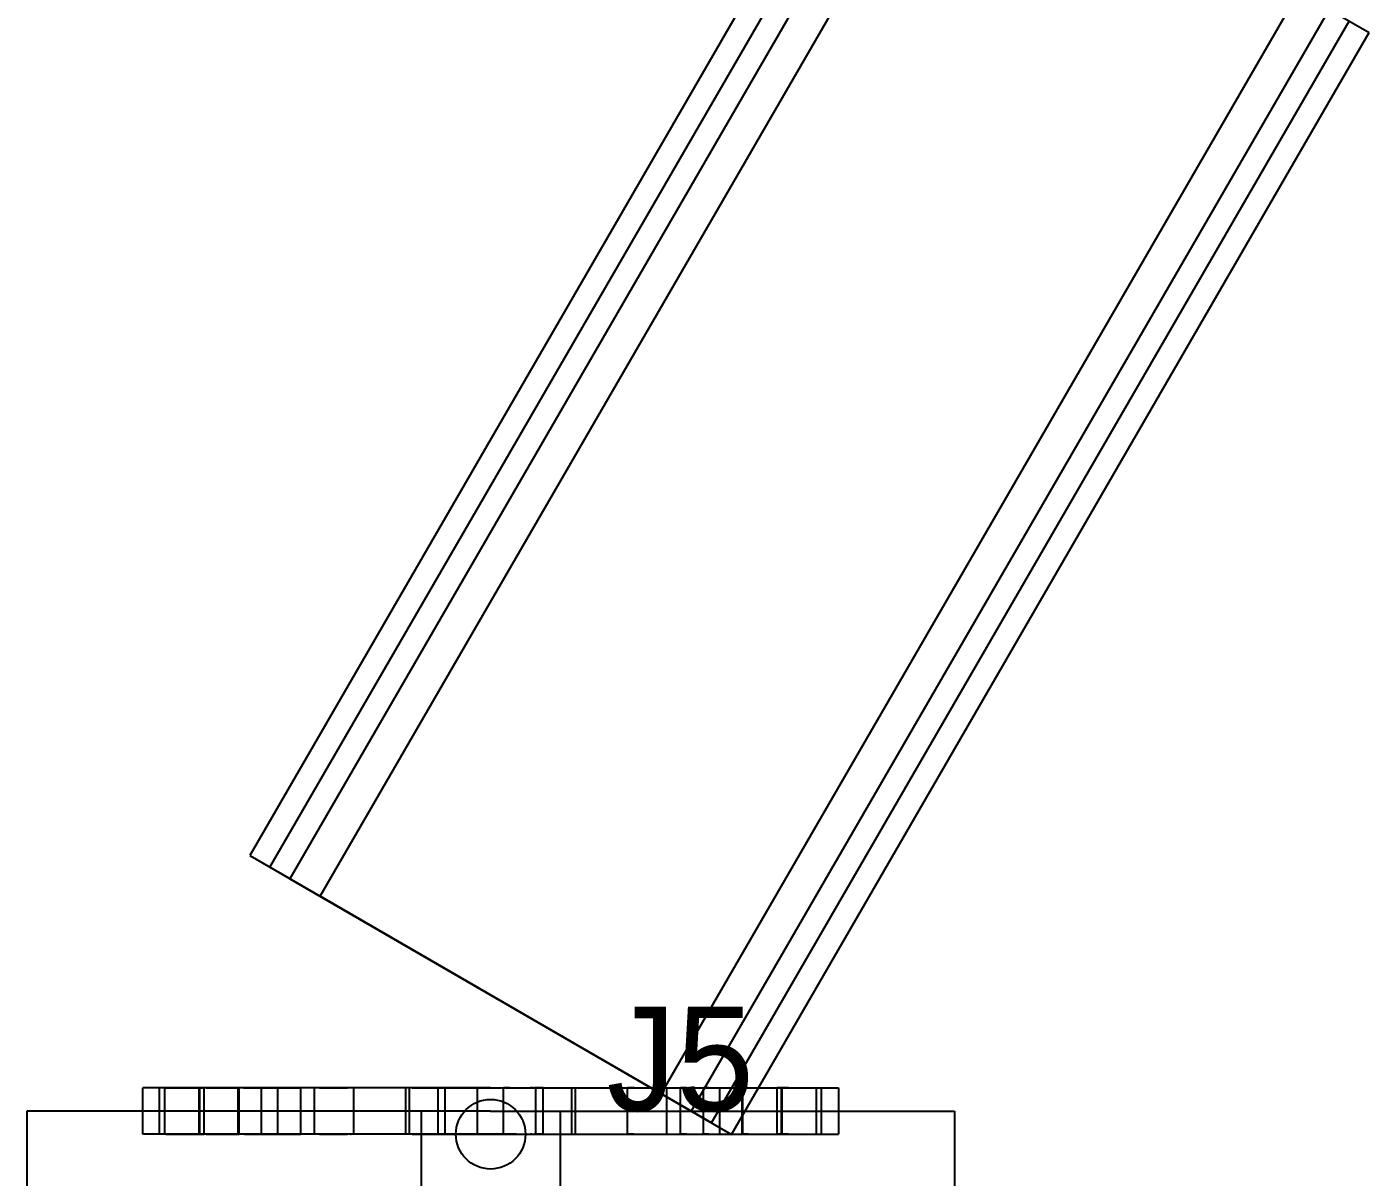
# Model space of a CAD drawing. Header units: millimetres. Extents: x -180 to 1414, y -663 to 972.
# Drawn here: x 505 to 620.8, y 446.3 to 545.5 of the extents above; entities that cross this region are included whole.
import ezdxf

# ---------------------------------------------------------------- set-up
doc = ezdxf.new("R2010")
doc.units = ezdxf.units.MM
doc.layers.add('AXIS_CENTRES', color=4, linetype='Continuous')
doc.layers.add('SIDE', color=8, linetype='Continuous')

msp = doc.modelspace()

# ---------------------------------------------------------------- linework, layer by layer
at = {"layer": 'AXIS_CENTRES'}
msp.add_circle((545, 450), 3, dxfattribs=at)
at = {"layer": 'SIDE'}
for p, q in [((579.23, 569.02), (524.23, 474.02)), ((579.23, 569.02), (620.77, 544.98)), ((525.96, 473.02), (580.96, 568.02)), ((582.69, 567.02), (527.69, 472.02)), ((530.29, 470.52), (585.29, 565.52)), ((559.71, 453.48), (614.71, 548.48)), ((617.31, 546.98), (562.31, 451.98)), ((564.04, 450.98), (619.04, 545.98)), ((565.77, 449.98), (620.77, 544.98)), ((524.23, 474.02), (565.77, 449.98)), ((564.04, 450.98), (525.96, 473.02)), ((527.69, 472.02), (562.31, 451.98)), ((562.31, 451.98), (530.29, 470.52)), ((530.29, 470.52), (559.71, 453.48)), ((515.08, 454), (515, 454)), ((515, 450), (515, 454)), ((515.34, 454), (515.08, 454)), ((515.75, 454), (515.34, 454)), ((516.33, 454), (515.75, 454)), ((517.07, 454), (516.33, 454)), ((516.47, 454), (516.45, 454)), ((516.45, 450), (516.45, 454)), ((516.45, 454), (516.45, 454)), ((516.49, 454), (516.47, 454)), ((516.52, 454), (516.49, 454)), ((516.57, 454), (516.52, 454)), ((516.62, 454), (516.57, 454)), ((516.68, 454), (516.62, 454)), ((516.74, 454), (516.68, 454)), ((516.82, 454), (516.74, 454)), ((516.9, 454), (516.82, 454)), ((516.91, 454), (516.89, 454)), ((516.89, 450), (516.89, 454)), ((516.89, 454), (516.89, 454)), ((516.99, 454), (516.9, 454)), ((516.93, 454), (516.91, 454)), ((516.97, 454), (516.93, 454)), ((517.01, 454), (516.97, 454)), ((516.99, 454), (517.09, 454)), ((517.06, 454), (517.01, 454)), ((517.12, 454), (517.06, 454)), ((517.97, 454), (517.07, 454)), ((517.09, 454), (517.19, 454)), ((517.19, 454), (517.12, 454)), ((517.26, 454), (517.19, 454)), ((517.19, 454), (517.3, 454)), ((517.34, 454), (517.26, 454)), ((517.3, 454), (517.41, 454)), ((517.34, 454), (517.43, 454)), ((517.41, 454), (517.53, 454)), ((517.43, 454), (517.53, 454)), ((517.53, 454), (517.63, 454)), ((517.53, 454), (517.65, 454)), ((517.63, 454), (517.74, 454)), ((517.65, 454), (517.77, 454)), ((517.74, 454), (517.85, 454)), ((517.77, 454), (517.89, 454)), ((517.85, 454), (517.97, 454)), ((517.89, 454), (518.02, 454)), ((519.02, 454), (517.97, 454)), ((517.97, 454), (518.09, 454)), ((518.02, 454), (518.15, 454)), ((518.09, 454), (518.21, 454)), ((518.15, 454), (518.27, 454)), ((518.21, 454), (518.34, 454)), ((518.27, 454), (518.4, 454)), ((518.34, 454), (518.46, 454)), ((518.4, 454), (518.53, 454)), ((518.46, 454), (518.59, 454)), ((518.53, 454), (518.65, 454)), ((518.59, 454), (518.72, 454)), ((518.65, 454), (518.77, 454)), ((518.72, 454), (518.84, 454)), ((518.77, 454), (518.89, 454)), ((518.84, 454), (518.97, 454)), ((518.89, 454), (519, 454)), ((518.97, 454), (519.09, 454)), ((519, 454), (519.11, 454)), ((520.21, 454), (519.02, 454)), ((519.09, 454), (519.21, 454)), ((519.11, 454), (519.21, 454)), ((519.21, 454), (519.33, 454)), ((519.21, 454), (519.3, 454)), ((519.3, 454), (519.39, 454)), ((519.33, 454), (519.44, 454)), ((519.39, 454), (519.48, 454)), ((519.44, 454), (519.55, 454)), ((519.48, 454), (519.55, 454)), ((519.55, 454), (519.65, 454)), ((519.55, 454), (519.62, 454)), ((519.62, 454), (519.68, 454)), ((519.65, 454), (519.75, 454)), ((519.68, 454), (519.73, 454)), ((519.73, 454), (519.77, 454)), ((519.75, 454), (519.84, 454)), ((519.77, 454), (519.81, 454)), ((519.81, 454), (519.83, 454)), ((519.83, 454), (519.84, 454)), ((519.84, 454), (519.92, 454)), ((519.84, 454), (519.85, 454)), ((519.85, 450), (519.85, 454)), ((519.94, 454), (519.92, 454)), ((519.92, 450), (519.92, 454)), ((519.92, 454), (519.92, 454)), ((519.92, 454), (519.99, 454)), ((519.96, 454), (519.94, 454)), ((519.99, 454), (519.96, 454)), ((520.03, 454), (519.99, 454)), ((519.99, 454), (520.06, 454)), ((520.09, 454), (520.03, 454)), ((520.06, 454), (520.12, 454)), ((520.15, 454), (520.09, 454)), ((520.12, 454), (520.17, 454)), ((520.21, 454), (520.15, 454)), ((520.17, 454), (520.21, 454)), ((521.55, 454), (520.21, 454)), ((520.29, 454), (520.21, 454)), ((520.21, 454), (520.25, 454)), ((520.25, 454), (520.27, 454)), ((520.27, 454), (520.29, 454)), ((520.37, 454), (520.29, 454)), ((520.29, 450), (520.29, 454)), ((520.29, 454), (520.29, 454)), ((520.46, 454), (520.37, 454)), ((520.46, 454), (520.56, 454)), ((520.56, 454), (520.66, 454)), ((520.66, 454), (520.77, 454)), ((520.77, 454), (520.88, 454)), ((520.88, 454), (521, 454)), ((521, 454), (521.12, 454)), ((521.12, 454), (521.24, 454)), ((521.24, 454), (521.36, 454)), ((521.36, 454), (521.49, 454)), ((521.49, 454), (521.62, 454)), ((523.01, 454), (521.55, 454)), ((521.62, 454), (521.74, 454)), ((521.74, 454), (521.87, 454)), ((521.87, 454), (522, 454)), ((522, 454), (522.12, 454)), ((522.12, 454), (522.24, 454)), ((522.24, 454), (522.35, 454)), ((522.35, 454), (522.47, 454)), ((522.47, 454), (522.57, 454)), ((522.57, 454), (522.68, 454)), ((522.68, 454), (522.77, 454)), ((522.77, 454), (522.86, 454)), ((522.86, 454), (522.95, 454)), ((522.95, 454), (523.02, 454)), ((524.59, 454), (523.01, 454)), ((523.02, 454), (523.09, 454)), ((523.09, 454), (523.15, 454)), ((523.15, 454), (523.2, 454)), ((523.2, 454), (523.24, 454)), ((523.24, 454), (523.27, 454)), ((523.25, 454), (523.24, 454)), ((523.24, 450), (523.24, 454)), ((523.24, 454), (523.24, 454)), ((523.28, 454), (523.25, 454)), ((523.27, 454), (523.3, 454)), ((523.31, 454), (523.28, 454)), ((523.3, 454), (523.31, 454)), ((523.31, 454), (523.32, 454)), ((523.35, 454), (523.31, 454)), ((523.32, 450), (523.32, 454)), ((523.4, 454), (523.35, 454)), ((523.46, 454), (523.4, 454)), ((523.53, 454), (523.46, 454)), ((523.61, 454), (523.53, 454)), ((523.69, 454), (523.61, 454)), ((523.69, 454), (523.78, 454)), ((523.78, 454), (523.88, 454)), ((523.88, 454), (523.98, 454)), ((523.98, 454), (524.09, 454)), ((524.09, 454), (524.2, 454)), ((524.2, 454), (524.31, 454)), ((524.31, 454), (524.43, 454)), ((524.43, 454), (524.56, 454)), ((524.56, 454), (524.68, 454)), ((526.3, 454), (524.59, 454)), ((524.68, 454), (524.81, 454)), ((524.81, 454), (524.94, 454)), ((524.94, 454), (525.06, 454)), ((525.06, 454), (525.19, 454)), ((525.19, 454), (525.31, 454)), ((525.23, 450), (525.23, 454)), ((525.24, 454), (525.23, 454)), ((525.25, 454), (525.24, 454)), ((525.28, 454), (525.25, 454)), ((525.31, 454), (525.28, 454)), ((525.35, 454), (525.31, 454)), ((525.31, 454), (525.44, 454)), ((525.4, 454), (525.35, 454)), ((525.46, 454), (525.4, 454)), ((525.44, 454), (525.56, 454)), ((525.53, 454), (525.46, 454)), ((525.6, 454), (525.53, 454)), ((525.56, 454), (525.67, 454)), ((525.69, 454), (525.6, 454)), ((525.67, 454), (525.79, 454)), ((525.78, 454), (525.69, 454)), ((525.78, 454), (525.87, 454)), ((525.79, 454), (525.89, 454)), ((525.87, 454), (525.98, 454)), ((525.89, 454), (526, 454)), ((525.98, 454), (526.08, 454)), ((526, 454), (526.09, 454)), ((526.08, 454), (526.2, 454)), ((526.09, 454), (526.18, 454)), ((526.18, 454), (526.26, 454)), ((526.2, 454), (526.31, 454)), ((526.26, 454), (526.34, 454)), ((528.1, 454), (526.3, 454)), ((526.31, 454), (526.43, 454)), ((526.34, 454), (526.41, 454)), ((526.41, 454), (526.47, 454)), ((526.43, 454), (526.56, 454)), ((526.47, 454), (526.52, 454)), ((526.52, 454), (526.56, 454)), ((526.56, 454), (526.68, 454)), ((526.56, 454), (526.59, 454)), ((526.59, 454), (526.62, 454)), ((526.62, 454), (526.63, 454)), ((526.63, 454), (526.64, 454)), ((526.64, 450), (526.64, 454)), ((526.68, 454), (526.81, 454)), ((526.81, 454), (526.93, 454)), ((526.93, 454), (527.06, 454)), ((527.06, 454), (527.19, 454)), ((527.19, 454), (527.31, 454)), ((527.31, 454), (527.43, 454)), ((527.43, 454), (527.55, 454)), ((527.55, 454), (527.67, 454)), ((527.67, 454), (527.78, 454)), ((527.78, 454), (527.89, 454)), ((527.89, 454), (527.99, 454)), ((527.99, 454), (528.09, 454)), ((528.09, 454), (528.18, 454)), ((530, 454), (528.1, 454)), ((528.18, 454), (528.26, 454)), ((528.26, 454), (528.34, 454)), ((528.34, 454), (528.41, 454)), ((528.41, 454), (528.47, 454)), ((528.47, 454), (528.52, 454)), ((528.52, 454), (528.56, 454)), ((528.56, 454), (528.59, 454)), ((528.59, 454), (528.61, 454)), ((528.61, 454), (528.63, 454)), ((528.63, 450), (528.63, 454)), ((528.63, 454), (528.63, 454)), ((529.82, 454), (529.8, 454)), ((529.8, 450), (529.8, 454)), ((529.8, 454), (529.8, 454)), ((529.84, 454), (529.82, 454)), ((529.88, 454), (529.84, 454)), ((529.92, 454), (529.88, 454)), ((529.97, 454), (529.92, 454)), ((530.03, 454), (529.97, 454)), ((531.98, 454), (530, 454)), ((530.1, 454), (530.03, 454)), ((530.17, 454), (530.1, 454)), ((530.25, 454), (530.17, 454)), ((530.25, 454), (530.34, 454)), ((530.34, 454), (530.44, 454)), ((530.44, 454), (530.54, 454)), ((530.54, 454), (530.65, 454)), ((530.65, 454), (530.76, 454)), ((530.76, 454), (530.88, 454)), ((530.88, 454), (531, 454)), ((531, 454), (531.12, 454)), ((531.12, 454), (531.25, 454)), ((531.25, 454), (531.37, 454)), ((531.37, 454), (531.5, 454)), ((531.5, 454), (531.63, 454)), ((531.63, 454), (531.75, 454)), ((531.75, 454), (531.88, 454)), ((531.88, 454), (532, 454)), ((534.04, 454), (531.98, 454)), ((532, 454), (532.12, 454)), ((532.12, 454), (532.24, 454)), ((532.24, 454), (532.35, 454)), ((532.35, 454), (532.46, 454)), ((532.46, 454), (532.56, 454)), ((532.56, 454), (532.66, 454)), ((532.75, 454), (532.66, 454)), ((532.83, 454), (532.75, 454)), ((532.9, 454), (532.83, 454)), ((532.97, 454), (532.9, 454)), ((533.03, 454), (532.97, 454)), ((533.08, 454), (533.03, 454)), ((533.12, 454), (533.08, 454)), ((533.16, 454), (533.12, 454)), ((533.18, 454), (533.16, 454)), ((533.18, 454), (533.2, 454)), ((533.2, 450), (533.2, 454)), ((533.2, 454), (533.2, 454)), ((536.16, 454), (534.04, 454)), ((538.32, 454), (536.16, 454)), ((537.71, 454), (537.69, 454)), ((537.69, 450), (537.69, 454)), ((537.69, 454), (537.69, 454)), ((537.73, 454), (537.71, 454)), ((537.76, 454), (537.73, 454)), ((537.8, 454), (537.76, 454)), ((537.85, 454), (537.8, 454)), ((537.91, 454), (537.85, 454)), ((537.98, 454), (537.91, 454)), ((538.06, 454), (537.98, 454)), ((538, 450), (538, 454)), ((538.02, 454), (538, 454)), ((538.08, 454), (538.02, 454)), ((538.14, 454), (538.06, 454)), ((538.18, 454), (538.08, 454)), ((538.23, 454), (538.14, 454)), ((538.31, 454), (538.18, 454)), ((538.23, 454), (538.33, 454)), ((538.48, 454), (538.31, 454)), ((540.53, 454), (538.32, 454)), ((538.33, 454), (538.43, 454)), ((538.43, 454), (538.54, 454)), ((538.69, 454), (538.48, 454)), ((538.54, 454), (538.65, 454)), ((538.65, 454), (538.77, 454)), ((538.94, 454), (538.69, 454)), ((538.77, 454), (538.89, 454)), ((538.89, 454), (539.01, 454)), ((539.22, 454), (538.94, 454)), ((539.01, 454), (539.13, 454)), ((539.13, 454), (539.26, 454)), ((539.53, 454), (539.22, 454)), ((539.26, 454), (539.39, 454)), ((539.39, 454), (539.51, 454)), ((539.51, 454), (539.64, 454)), ((539.87, 454), (539.53, 454)), ((539.64, 454), (539.76, 454)), ((539.76, 454), (539.89, 454)), ((539.87, 454), (540.24, 454)), ((539.89, 454), (540.01, 454)), ((540.01, 454), (540.12, 454)), ((540.24, 454), (540.12, 454)), ((540.24, 454), (540.64, 454)), ((540.34, 454), (540.24, 454)), ((540.34, 454), (540.45, 454)), ((540.54, 454), (540.45, 454)), ((540.5, 454), (540.48, 454)), ((540.48, 450), (540.48, 454)), ((540.48, 454), (540.48, 454)), ((540.52, 454), (540.5, 454)), ((540.55, 454), (540.52, 454)), ((542.76, 454), (540.53, 454)), ((540.63, 454), (540.54, 454)), ((540.6, 454), (540.55, 454)), ((540.65, 454), (540.6, 454)), ((540.63, 454), (540.72, 454)), ((540.64, 454), (541.06, 454)), ((540.71, 454), (540.65, 454)), ((540.77, 454), (540.71, 454)), ((540.72, 454), (540.79, 454)), ((540.85, 454), (540.77, 454)), ((540.79, 454), (540.86, 454)), ((540.93, 454), (540.85, 454)), ((540.86, 454), (540.92, 454)), ((540.92, 454), (540.97, 454)), ((541.02, 454), (540.93, 454)), ((540.97, 454), (541.01, 454)), ((541.01, 454), (541.04, 454)), ((541.02, 454), (541.12, 454)), ((541.04, 454), (541.07, 454)), ((541.06, 454), (541.5, 454)), ((541.07, 454), (541.08, 454)), ((541.08, 454), (541.09, 454)), ((541.09, 450), (541.09, 454)), ((541.12, 454), (541.22, 454)), ((541.22, 454), (541.33, 454)), ((541.33, 454), (541.44, 454)), ((541.44, 454), (541.56, 454)), ((541.5, 454), (541.96, 454)), ((541.56, 454), (541.68, 454)), ((541.68, 454), (541.8, 454)), ((541.8, 454), (541.92, 454)), ((541.92, 454), (542.05, 454)), ((541.96, 454), (542.44, 454)), ((542.05, 454), (542.18, 454)), ((542.18, 454), (542.3, 454)), ((542.3, 454), (542.43, 454)), ((542.43, 454), (542.56, 454)), ((542.44, 454), (542.94, 454)), ((542.56, 454), (542.68, 454)), ((542.68, 454), (542.8, 454)), ((545, 454), (542.76, 454)), ((542.8, 454), (542.92, 454)), ((542.92, 454), (543.03, 454)), ((542.94, 454), (543.44, 454)), ((543.03, 454), (543.14, 454)), ((543.14, 454), (543.24, 454)), ((543.24, 454), (543.33, 454)), ((543.33, 454), (543.42, 454)), ((543.42, 454), (543.51, 454)), ((543.44, 454), (543.96, 454)), ((543.51, 454), (543.58, 454)), ((543.58, 454), (543.65, 454)), ((543.65, 454), (543.71, 454)), ((543.71, 454), (543.76, 454)), ((543.76, 454), (543.8, 454)), ((543.8, 454), (543.84, 454)), ((543.84, 454), (543.86, 454)), ((543.86, 454), (543.87, 454)), ((543.87, 454), (543.88, 454)), ((543.88, 450), (543.88, 454)), ((543.96, 454), (544.48, 454)), ((544.48, 454), (545, 454)), ((545, 454), (547.24, 454)), ((545, 454), (545.52, 454)), ((545.52, 454), (546.04, 454)), ((546.04, 454), (546.56, 454)), ((546.12, 450), (546.12, 454)), ((546.13, 454), (546.12, 454)), ((546.14, 454), (546.13, 454)), ((546.16, 454), (546.14, 454)), ((546.2, 454), (546.16, 454)), ((546.24, 454), (546.2, 454)), ((546.29, 454), (546.24, 454)), ((546.35, 454), (546.29, 454)), ((546.42, 454), (546.35, 454)), ((546.49, 454), (546.42, 454)), ((546.58, 454), (546.49, 454)), ((546.56, 454), (547.06, 454)), ((546.67, 454), (546.58, 454)), ((546.67, 454), (546.76, 454)), ((546.76, 454), (546.86, 454)), ((546.86, 454), (546.97, 454)), ((546.97, 454), (547.08, 454)), ((547.06, 454), (547.56, 454)), ((547.08, 454), (547.2, 454)), ((547.2, 454), (547.32, 454)), ((547.24, 454), (549.47, 454)), ((547.32, 454), (547.44, 454)), ((547.44, 454), (547.57, 454)), ((547.56, 454), (548.04, 454)), ((547.57, 454), (547.7, 454)), ((547.7, 454), (547.82, 454)), ((547.82, 454), (547.95, 454)), ((547.95, 454), (548.08, 454)), ((548.04, 454), (548.5, 454)), ((548.08, 454), (548.2, 454)), ((548.2, 454), (548.32, 454)), ((548.32, 454), (548.44, 454)), ((548.56, 454), (548.44, 454)), ((548.5, 454), (548.94, 454)), ((548.67, 454), (548.56, 454)), ((548.67, 454), (548.78, 454)), ((548.88, 454), (548.78, 454)), ((548.98, 454), (548.88, 454)), ((548.91, 450), (548.91, 454)), ((548.92, 454), (548.91, 454)), ((548.93, 454), (548.92, 454)), ((548.96, 454), (548.93, 454)), ((548.94, 454), (549.36, 454)), ((548.99, 454), (548.96, 454)), ((549.07, 454), (548.98, 454)), ((549.03, 454), (548.99, 454)), ((549.08, 454), (549.03, 454)), ((549.15, 454), (549.07, 454)), ((549.14, 454), (549.08, 454)), ((549.21, 454), (549.14, 454)), ((549.23, 454), (549.15, 454)), ((549.28, 454), (549.21, 454)), ((549.23, 454), (549.29, 454)), ((549.37, 454), (549.28, 454)), ((549.35, 454), (549.29, 454)), ((549.4, 454), (549.35, 454)), ((549.36, 454), (549.76, 454)), ((549.37, 454), (549.46, 454)), ((549.45, 454), (549.4, 454)), ((549.48, 454), (549.45, 454)), ((549.46, 454), (549.55, 454)), ((549.47, 454), (551.68, 454)), ((549.5, 454), (549.48, 454)), ((549.52, 454), (549.5, 454)), ((549.52, 450), (549.52, 454)), ((549.52, 454), (549.52, 454)), ((549.55, 454), (549.66, 454)), ((549.66, 454), (549.76, 454)), ((549.76, 454), (549.88, 454)), ((549.76, 454), (550.13, 454)), ((549.88, 454), (549.99, 454)), ((549.99, 454), (550.11, 454)), ((550.11, 454), (550.24, 454)), ((550.13, 454), (550.47, 454)), ((550.24, 454), (550.36, 454)), ((550.36, 454), (550.49, 454)), ((550.47, 454), (550.78, 454)), ((550.49, 454), (550.61, 454)), ((550.61, 454), (550.74, 454)), ((550.74, 454), (550.87, 454)), ((550.78, 454), (551.06, 454)), ((550.87, 454), (550.99, 454)), ((550.99, 454), (551.11, 454)), ((551.06, 454), (551.31, 454)), ((551.11, 454), (551.23, 454)), ((551.23, 454), (551.35, 454)), ((551.31, 454), (551.52, 454)), ((551.35, 454), (551.46, 454)), ((551.46, 454), (551.57, 454)), ((551.52, 454), (551.69, 454)), ((551.57, 454), (551.67, 454)), ((551.67, 454), (551.77, 454)), ((551.68, 454), (553.84, 454)), ((551.69, 454), (551.82, 454)), ((551.77, 454), (551.86, 454)), ((551.82, 454), (551.92, 454)), ((551.86, 454), (551.94, 454)), ((551.92, 454), (551.98, 454)), ((551.94, 454), (552.02, 454)), ((551.98, 454), (552, 454)), ((552, 450), (552, 454)), ((552.02, 454), (552.09, 454)), ((552.09, 454), (552.15, 454)), ((552.15, 454), (552.2, 454)), ((552.2, 454), (552.24, 454)), ((552.24, 454), (552.27, 454)), ((552.27, 454), (552.29, 454)), ((552.29, 454), (552.31, 454)), ((552.31, 450), (552.31, 454)), ((552.31, 454), (552.31, 454)), ((553.84, 454), (555.96, 454)), ((555.96, 454), (558.02, 454)), ((556.82, 454), (556.8, 454)), ((556.8, 450), (556.8, 454)), ((556.8, 454), (556.8, 454)), ((556.84, 454), (556.82, 454)), ((556.88, 454), (556.84, 454)), ((556.92, 454), (556.88, 454)), ((556.97, 454), (556.92, 454)), ((557.03, 454), (556.97, 454)), ((557.1, 454), (557.03, 454)), ((557.17, 454), (557.1, 454)), ((557.25, 454), (557.17, 454)), ((557.34, 454), (557.25, 454)), ((557.34, 454), (557.44, 454)), ((557.44, 454), (557.54, 454)), ((557.54, 454), (557.65, 454)), ((557.65, 454), (557.76, 454)), ((557.76, 454), (557.88, 454)), ((557.88, 454), (558, 454)), ((558, 454), (558.12, 454)), ((558.02, 454), (560, 454)), ((558.12, 454), (558.25, 454)), ((558.25, 454), (558.37, 454)), ((558.37, 454), (558.5, 454)), ((558.5, 454), (558.63, 454)), ((558.63, 454), (558.75, 454)), ((558.75, 454), (558.88, 454)), ((558.88, 454), (559, 454)), ((559, 454), (559.12, 454)), ((559.12, 454), (559.24, 454)), ((559.24, 454), (559.35, 454)), ((559.35, 454), (559.46, 454)), ((559.46, 454), (559.56, 454)), ((559.56, 454), (559.66, 454)), ((559.66, 454), (559.75, 454)), ((559.75, 454), (559.83, 454)), ((559.83, 454), (559.9, 454)), ((559.9, 454), (559.97, 454)), ((559.97, 454), (560.03, 454)), ((560, 454), (561.9, 454)), ((560.03, 454), (560.08, 454)), ((560.08, 454), (560.12, 454)), ((560.12, 454), (560.16, 454)), ((560.16, 454), (560.18, 454)), ((560.18, 454), (560.2, 454)), ((560.2, 450), (560.2, 454)), ((560.2, 454), (560.2, 454)), ((561.39, 454), (561.37, 454)), ((561.37, 450), (561.37, 454)), ((561.37, 454), (561.37, 454)), ((561.41, 454), (561.39, 454)), ((561.44, 454), (561.41, 454)), ((561.48, 454), (561.44, 454)), ((561.53, 454), (561.48, 454)), ((561.59, 454), (561.53, 454)), ((561.66, 454), (561.59, 454)), ((561.74, 454), (561.66, 454)), ((561.82, 454), (561.74, 454)), ((561.91, 454), (561.82, 454)), ((561.9, 454), (563.7, 454)), ((561.91, 454), (562.01, 454)), ((562.01, 454), (562.11, 454)), ((562.11, 454), (562.22, 454)), ((562.22, 454), (562.33, 454)), ((562.33, 454), (562.45, 454)), ((562.45, 454), (562.57, 454)), ((562.57, 454), (562.69, 454)), ((562.69, 454), (562.81, 454)), ((562.81, 454), (562.94, 454)), ((562.94, 454), (563.07, 454)), ((563.07, 454), (563.19, 454)), ((563.19, 454), (563.32, 454)), ((563.32, 454), (563.44, 454)), ((563.36, 450), (563.36, 454)), ((563.37, 454), (563.36, 454)), ((563.38, 454), (563.37, 454)), ((563.41, 454), (563.38, 454)), ((563.44, 454), (563.41, 454)), ((563.48, 454), (563.44, 454)), ((563.44, 454), (563.57, 454)), ((563.53, 454), (563.48, 454)), ((563.59, 454), (563.53, 454)), ((563.57, 454), (563.69, 454)), ((563.66, 454), (563.59, 454)), ((563.74, 454), (563.66, 454)), ((563.69, 454), (563.8, 454)), ((563.7, 454), (565.41, 454)), ((563.82, 454), (563.74, 454)), ((563.8, 454), (563.92, 454)), ((563.82, 454), (563.91, 454)), ((563.91, 454), (564, 454)), ((563.92, 454), (564.02, 454)), ((564, 454), (564.11, 454)), ((564.02, 454), (564.13, 454)), ((564.11, 454), (564.21, 454)), ((564.13, 454), (564.22, 454)), ((564.21, 454), (564.33, 454)), ((564.22, 454), (564.31, 454)), ((564.31, 454), (564.4, 454)), ((564.33, 454), (564.44, 454)), ((564.4, 454), (564.47, 454)), ((564.44, 454), (564.56, 454)), ((564.47, 454), (564.54, 454)), ((564.54, 454), (564.6, 454)), ((564.56, 454), (564.69, 454)), ((564.6, 454), (564.65, 454)), ((564.65, 454), (564.69, 454)), ((564.69, 454), (564.81, 454)), ((564.69, 454), (564.72, 454)), ((564.72, 454), (564.75, 454)), ((564.75, 454), (564.76, 454)), ((564.76, 454), (564.77, 454)), ((564.77, 450), (564.77, 454)), ((564.81, 454), (564.94, 454)), ((564.94, 454), (565.06, 454)), ((565.06, 454), (565.19, 454)), ((565.19, 454), (565.32, 454)), ((565.32, 454), (565.44, 454)), ((565.41, 454), (566.99, 454)), ((565.44, 454), (565.57, 454)), ((565.57, 454), (565.69, 454)), ((565.69, 454), (565.8, 454)), ((565.8, 454), (565.91, 454)), ((565.91, 454), (566.02, 454)), ((566.02, 454), (566.12, 454)), ((566.12, 454), (566.22, 454)), ((566.22, 454), (566.31, 454)), ((566.31, 454), (566.39, 454)), ((566.39, 454), (566.47, 454)), ((566.47, 454), (566.54, 454)), ((566.54, 454), (566.6, 454)), ((566.6, 454), (566.65, 454)), ((566.65, 454), (566.69, 454)), ((566.68, 450), (566.68, 454)), ((566.69, 454), (566.68, 454)), ((566.69, 454), (566.72, 454)), ((566.7, 454), (566.69, 454)), ((566.73, 454), (566.7, 454)), ((566.72, 454), (566.75, 454)), ((566.76, 454), (566.73, 454)), ((566.75, 454), (566.76, 454)), ((566.76, 450), (566.76, 454)), ((566.76, 454), (566.76, 454)), ((566.8, 454), (566.76, 454)), ((566.85, 454), (566.8, 454)), ((566.91, 454), (566.85, 454)), ((566.98, 454), (566.91, 454)), ((567.05, 454), (566.98, 454)), ((566.99, 454), (568.45, 454)), ((567.14, 454), (567.05, 454)), ((567.14, 454), (567.23, 454)), ((567.23, 454), (567.32, 454)), ((567.32, 454), (567.43, 454)), ((567.43, 454), (567.53, 454)), ((567.53, 454), (567.65, 454)), ((567.65, 454), (567.76, 454)), ((567.76, 454), (567.88, 454)), ((567.88, 454), (568, 454)), ((568, 454), (568.13, 454)), ((568.13, 454), (568.26, 454)), ((568.26, 454), (568.38, 454)), ((568.38, 454), (568.51, 454)), ((568.45, 454), (569.79, 454)), ((568.51, 454), (568.64, 454)), ((568.64, 454), (568.76, 454)), ((568.76, 454), (568.88, 454)), ((568.88, 454), (569, 454)), ((569, 454), (569.12, 454)), ((569.12, 454), (569.23, 454)), ((569.23, 454), (569.34, 454)), ((569.34, 454), (569.44, 454)), ((569.44, 454), (569.54, 454)), ((569.54, 454), (569.63, 454)), ((569.63, 454), (569.71, 454)), ((569.73, 454), (569.71, 454)), ((569.71, 450), (569.71, 454)), ((569.71, 454), (569.71, 454)), ((569.71, 454), (569.79, 454)), ((569.75, 454), (569.73, 454)), ((569.79, 454), (569.75, 454)), ((569.79, 454), (570.98, 454)), ((569.83, 454), (569.79, 454)), ((569.79, 454), (569.85, 454)), ((569.88, 454), (569.83, 454)), ((569.85, 454), (569.91, 454)), ((569.94, 454), (569.88, 454)), ((569.91, 454), (569.97, 454)), ((570.01, 454), (569.94, 454)), ((569.97, 454), (570.01, 454)), ((570.08, 454), (570.01, 454)), ((570.01, 454), (570.04, 454)), ((570.04, 454), (570.06, 454)), ((570.06, 454), (570.08, 454)), ((570.16, 454), (570.08, 454)), ((570.08, 450), (570.08, 454)), ((570.08, 454), (570.08, 454)), ((570.15, 450), (570.15, 454)), ((570.16, 454), (570.15, 454)), ((570.17, 454), (570.16, 454)), ((570.25, 454), (570.16, 454)), ((570.19, 454), (570.17, 454)), ((570.23, 454), (570.19, 454)), ((570.27, 454), (570.23, 454)), ((570.25, 454), (570.35, 454)), ((570.32, 454), (570.27, 454)), ((570.38, 454), (570.32, 454)), ((570.35, 454), (570.45, 454)), ((570.45, 454), (570.38, 454)), ((570.52, 454), (570.45, 454)), ((570.45, 454), (570.56, 454)), ((570.61, 454), (570.52, 454)), ((570.56, 454), (570.67, 454)), ((570.7, 454), (570.61, 454)), ((570.67, 454), (570.79, 454)), ((570.7, 454), (570.79, 454)), ((570.79, 454), (570.89, 454)), ((570.79, 454), (570.91, 454)), ((570.89, 454), (571, 454)), ((570.91, 454), (571.03, 454)), ((570.98, 454), (572.03, 454)), ((571, 454), (571.11, 454)), ((571.03, 454), (571.16, 454)), ((571.11, 454), (571.23, 454)), ((571.16, 454), (571.28, 454)), ((571.23, 454), (571.35, 454)), ((571.28, 454), (571.41, 454)), ((571.35, 454), (571.47, 454)), ((571.41, 454), (571.54, 454)), ((571.47, 454), (571.6, 454)), ((571.54, 454), (571.66, 454)), ((571.6, 454), (571.73, 454)), ((571.66, 454), (571.79, 454)), ((571.73, 454), (571.85, 454)), ((571.79, 454), (571.91, 454)), ((571.85, 454), (571.98, 454)), ((571.91, 454), (572.03, 454)), ((571.98, 454), (572.11, 454)), ((572.03, 454), (572.93, 454)), ((572.03, 454), (572.15, 454)), ((572.11, 454), (572.23, 454)), ((572.15, 454), (572.26, 454)), ((572.23, 454), (572.35, 454)), ((572.26, 454), (572.37, 454)), ((572.35, 454), (572.47, 454)), ((572.37, 454), (572.47, 454)), ((572.47, 454), (572.59, 454)), ((572.47, 454), (572.57, 454)), ((572.57, 454), (572.66, 454)), ((572.59, 454), (572.7, 454)), ((572.66, 454), (572.74, 454)), ((572.7, 454), (572.81, 454)), ((572.74, 454), (572.81, 454)), ((572.81, 454), (572.91, 454)), ((572.81, 454), (572.88, 454)), ((572.88, 454), (572.94, 454)), ((572.91, 454), (573.01, 454)), ((572.93, 454), (573.67, 454)), ((572.94, 454), (572.99, 454)), ((572.99, 454), (573.03, 454)), ((573.01, 454), (573.1, 454)), ((573.03, 454), (573.07, 454)), ((573.07, 454), (573.09, 454)), ((573.09, 454), (573.11, 454)), ((573.1, 454), (573.18, 454)), ((573.11, 450), (573.11, 454)), ((573.11, 454), (573.11, 454)), ((573.18, 454), (573.26, 454)), ((573.26, 454), (573.32, 454)), ((573.32, 454), (573.38, 454)), ((573.38, 454), (573.43, 454)), ((573.43, 454), (573.48, 454)), ((573.48, 454), (573.51, 454)), ((573.51, 454), (573.53, 454)), ((573.53, 454), (573.55, 454)), ((573.55, 450), (573.55, 454)), ((573.55, 454), (573.55, 454)), ((573.67, 454), (574.25, 454)), ((574.25, 454), (574.66, 454)), ((574.66, 454), (574.92, 454)), ((574.92, 454), (575, 454)), ((575, 454), (575, 450)), ((505.11, 452), (505, 452)), ((505, 452), (505, 348)), ((505.45, 452), (505.11, 452)), ((506, 452), (505.45, 452)), ((506.78, 452), (506, 452)), ((507.77, 452), (506.78, 452)), ((508.96, 452), (507.77, 452)), ((510.36, 452), (508.96, 452)), ((511.95, 452), (510.36, 452)), ((513.73, 452), (511.95, 452)), ((515.68, 452), (513.73, 452)), ((517.79, 452), (515.68, 452)), ((520.06, 452), (517.79, 452)), ((522.47, 452), (520.06, 452)), ((525, 452), (522.47, 452)), ((527.64, 452), (525, 452)), ((530.39, 452), (527.64, 452)), ((533.21, 452), (530.39, 452)), ((536.1, 452), (533.21, 452)), ((539.04, 452), (536.1, 452)), ((539.02, 452), (539, 452)), ((539, 452), (539, 348)), ((539.07, 452), (539.02, 452)), ((542.01, 452), (539.04, 452)), ((539.15, 452), (539.07, 452)), ((539.27, 452), (539.15, 452)), ((539.41, 452), (539.27, 452)), ((539.59, 452), (539.41, 452)), ((539.8, 452), (539.59, 452)), ((540.04, 452), (539.8, 452)), ((540.31, 452), (540.04, 452)), ((540.6, 452), (540.31, 452)), ((540.92, 452), (540.6, 452)), ((541.26, 452), (540.92, 452)), ((541.62, 452), (541.26, 452)), ((542, 452), (541.62, 452)), ((542.4, 452), (542, 452)), ((545, 452), (542.01, 452)), ((542.81, 452), (542.4, 452)), ((543.23, 452), (542.81, 452)), ((543.66, 452), (543.23, 452)), ((544.11, 452), (543.66, 452)), ((544.55, 452), (544.11, 452)), ((545, 452), (544.55, 452)), ((545, 452), (547.99, 452)), ((545, 452), (545.45, 452)), ((545.45, 452), (545.89, 452)), ((545.89, 452), (546.34, 452)), ((546.34, 452), (546.77, 452)), ((546.77, 452), (547.19, 452)), ((547.19, 452), (547.6, 452)), ((547.6, 452), (548, 452)), ((547.99, 452), (550.96, 452)), ((548, 452), (548.38, 452)), ((548.38, 452), (548.74, 452)), ((548.74, 452), (549.08, 452)), ((549.08, 452), (549.4, 452)), ((549.4, 452), (549.69, 452)), ((549.69, 452), (549.96, 452)), ((549.96, 452), (550.2, 452)), ((550.2, 452), (550.41, 452)), ((550.41, 452), (550.59, 452)), ((550.59, 452), (550.73, 452)), ((550.73, 452), (550.85, 452)), ((550.85, 452), (550.93, 452)), ((550.93, 452), (550.98, 452)), ((550.96, 452), (553.9, 452)), ((550.98, 452), (551, 452)), ((551, 452), (551, 348)), ((553.9, 452), (556.79, 452)), ((556.79, 452), (559.61, 452)), ((559.61, 452), (562.36, 452)), ((562.36, 452), (565, 452)), ((565, 452), (567.53, 452)), ((567.53, 452), (569.94, 452)), ((569.94, 452), (572.21, 452)), ((572.21, 452), (574.32, 452)), ((574.32, 452), (576.27, 452)), ((576.27, 452), (578.05, 452)), ((578.05, 452), (579.64, 452)), ((579.64, 452), (581.04, 452)), ((581.04, 452), (582.23, 452)), ((582.23, 452), (583.22, 452)), ((583.22, 452), (584, 452)), ((584, 452), (584.55, 452)), ((584.55, 452), (584.89, 452)), ((584.89, 452), (585, 452)), ((585, 452), (585, 348)), ((515.08, 450), (515, 450)), ((515.34, 450), (515.08, 450)), ((515.75, 450), (515.34, 450)), ((516.33, 450), (515.75, 450)), ((517.07, 450), (516.33, 450)), ((516.47, 450), (516.45, 450)), ((516.45, 450), (516.45, 450)), ((516.49, 450), (516.47, 450)), ((516.52, 450), (516.49, 450)), ((516.57, 450), (516.52, 450)), ((516.62, 450), (516.57, 450)), ((516.68, 450), (516.62, 450)), ((516.74, 450), (516.68, 450)), ((516.82, 450), (516.74, 450)), ((516.9, 450), (516.82, 450)), ((516.91, 450), (516.89, 450)), ((516.89, 450), (516.89, 450)), ((516.99, 450), (516.9, 450)), ((516.93, 450), (516.91, 450)), ((516.97, 450), (516.93, 450)), ((517.01, 450), (516.97, 450)), ((516.99, 450), (517.09, 450)), ((517.06, 450), (517.01, 450)), ((517.12, 450), (517.06, 450)), ((517.97, 450), (517.07, 450)), ((517.09, 450), (517.19, 450)), ((517.19, 450), (517.12, 450)), ((517.26, 450), (517.19, 450)), ((517.19, 450), (517.3, 450)), ((517.34, 450), (517.26, 450)), ((517.3, 450), (517.41, 450)), ((517.34, 450), (517.43, 450)), ((517.41, 450), (517.53, 450)), ((517.43, 450), (517.53, 450)), ((517.53, 450), (517.63, 450)), ((517.53, 450), (517.65, 450)), ((517.63, 450), (517.74, 450)), ((517.65, 450), (517.77, 450)), ((517.74, 450), (517.85, 450)), ((517.77, 450), (517.89, 450)), ((517.85, 450), (517.97, 450)), ((517.89, 450), (518.02, 450)), ((519.02, 450), (517.97, 450)), ((517.97, 450), (518.09, 450)), ((518.02, 450), (518.15, 450)), ((518.09, 450), (518.21, 450)), ((518.15, 450), (518.27, 450)), ((518.21, 450), (518.34, 450)), ((518.27, 450), (518.4, 450)), ((518.34, 450), (518.46, 450)), ((518.4, 450), (518.53, 450)), ((518.46, 450), (518.59, 450)), ((518.53, 450), (518.65, 450)), ((518.59, 450), (518.72, 450)), ((518.65, 450), (518.77, 450)), ((518.72, 450), (518.84, 450)), ((518.77, 450), (518.89, 450)), ((518.84, 450), (518.97, 450)), ((518.89, 450), (519, 450)), ((518.97, 450), (519.09, 450)), ((519, 450), (519.11, 450)), ((520.21, 450), (519.02, 450)), ((519.09, 450), (519.21, 450)), ((519.11, 450), (519.21, 450)), ((519.21, 450), (519.33, 450)), ((519.21, 450), (519.3, 450)), ((519.3, 450), (519.39, 450)), ((519.33, 450), (519.44, 450)), ((519.39, 450), (519.48, 450)), ((519.44, 450), (519.55, 450)), ((519.48, 450), (519.55, 450)), ((519.55, 450), (519.65, 450)), ((519.55, 450), (519.62, 450)), ((519.62, 450), (519.68, 450)), ((519.65, 450), (519.75, 450)), ((519.68, 450), (519.73, 450)), ((519.73, 450), (519.77, 450)), ((519.75, 450), (519.84, 450)), ((519.77, 450), (519.81, 450)), ((519.81, 450), (519.83, 450)), ((519.83, 450), (519.84, 450)), ((519.84, 450), (519.92, 450)), ((519.84, 450), (519.85, 450)), ((519.94, 450), (519.92, 450)), ((519.92, 450), (519.92, 450)), ((519.92, 450), (519.99, 450)), ((519.96, 450), (519.94, 450)), ((519.99, 450), (519.96, 450)), ((520.03, 450), (519.99, 450)), ((519.99, 450), (520.06, 450)), ((520.09, 450), (520.03, 450)), ((520.06, 450), (520.12, 450)), ((520.15, 450), (520.09, 450)), ((520.12, 450), (520.17, 450)), ((520.21, 450), (520.15, 450)), ((520.17, 450), (520.21, 450)), ((521.55, 450), (520.21, 450)), ((520.29, 450), (520.21, 450)), ((520.21, 450), (520.25, 450)), ((520.25, 450), (520.27, 450)), ((520.27, 450), (520.29, 450)), ((520.37, 450), (520.29, 450)), ((520.29, 450), (520.29, 450)), ((520.46, 450), (520.37, 450)), ((520.46, 450), (520.56, 450)), ((520.56, 450), (520.66, 450)), ((520.66, 450), (520.77, 450)), ((520.77, 450), (520.88, 450)), ((520.88, 450), (521, 450)), ((521, 450), (521.12, 450)), ((521.12, 450), (521.24, 450)), ((521.24, 450), (521.36, 450)), ((521.36, 450), (521.49, 450)), ((521.49, 450), (521.62, 450)), ((523.01, 450), (521.55, 450)), ((521.62, 450), (521.74, 450)), ((521.74, 450), (521.87, 450)), ((521.87, 450), (522, 450)), ((522, 450), (522.12, 450)), ((522.12, 450), (522.24, 450)), ((522.24, 450), (522.35, 450)), ((522.35, 450), (522.47, 450)), ((522.47, 450), (522.57, 450)), ((522.57, 450), (522.68, 450)), ((522.68, 450), (522.77, 450)), ((522.77, 450), (522.86, 450)), ((522.86, 450), (522.95, 450)), ((522.95, 450), (523.02, 450)), ((524.59, 450), (523.01, 450)), ((523.02, 450), (523.09, 450)), ((523.09, 450), (523.15, 450)), ((523.15, 450), (523.2, 450)), ((523.2, 450), (523.24, 450)), ((523.24, 450), (523.27, 450)), ((523.25, 450), (523.24, 450)), ((523.24, 450), (523.24, 450)), ((523.28, 450), (523.25, 450)), ((523.27, 450), (523.3, 450)), ((523.31, 450), (523.28, 450)), ((523.3, 450), (523.31, 450)), ((523.31, 450), (523.32, 450)), ((523.35, 450), (523.31, 450)), ((523.4, 450), (523.35, 450)), ((523.46, 450), (523.4, 450)), ((523.53, 450), (523.46, 450)), ((523.61, 450), (523.53, 450)), ((523.69, 450), (523.61, 450)), ((523.78, 450), (523.69, 450)), ((523.78, 450), (523.88, 450)), ((523.88, 450), (523.98, 450)), ((523.98, 450), (524.09, 450)), ((524.09, 450), (524.2, 450)), ((524.2, 450), (524.31, 450)), ((524.31, 450), (524.43, 450)), ((524.43, 450), (524.56, 450)), ((524.56, 450), (524.68, 450)), ((526.3, 450), (524.59, 450)), ((524.68, 450), (524.81, 450)), ((524.81, 450), (524.94, 450)), ((524.94, 450), (525.06, 450)), ((525.06, 450), (525.19, 450)), ((525.19, 450), (525.31, 450)), ((525.24, 450), (525.23, 450)), ((525.25, 450), (525.24, 450)), ((525.28, 450), (525.25, 450)), ((525.31, 450), (525.28, 450)), ((525.35, 450), (525.31, 450)), ((525.31, 450), (525.44, 450)), ((525.4, 450), (525.35, 450)), ((525.46, 450), (525.4, 450)), ((525.44, 450), (525.56, 450)), ((525.53, 450), (525.46, 450)), ((525.6, 450), (525.53, 450)), ((525.56, 450), (525.67, 450)), ((525.69, 450), (525.6, 450)), ((525.67, 450), (525.79, 450)), ((525.78, 450), (525.69, 450)), ((525.78, 450), (525.87, 450)), ((525.79, 450), (525.89, 450)), ((525.87, 450), (525.98, 450)), ((525.89, 450), (526, 450)), ((525.98, 450), (526.08, 450)), ((526, 450), (526.09, 450)), ((526.08, 450), (526.2, 450)), ((526.09, 450), (526.18, 450)), ((526.18, 450), (526.26, 450)), ((526.2, 450), (526.31, 450)), ((526.26, 450), (526.34, 450)), ((528.1, 450), (526.3, 450)), ((526.31, 450), (526.43, 450)), ((526.34, 450), (526.41, 450)), ((526.41, 450), (526.47, 450)), ((526.43, 450), (526.56, 450)), ((526.47, 450), (526.52, 450)), ((526.52, 450), (526.56, 450)), ((526.56, 450), (526.68, 450)), ((526.56, 450), (526.59, 450)), ((526.59, 450), (526.62, 450)), ((526.62, 450), (526.63, 450)), ((526.63, 450), (526.64, 450)), ((526.68, 450), (526.81, 450)), ((526.81, 450), (526.93, 450)), ((526.93, 450), (527.06, 450)), ((527.06, 450), (527.19, 450)), ((527.19, 450), (527.31, 450)), ((527.31, 450), (527.43, 450)), ((527.43, 450), (527.55, 450)), ((527.55, 450), (527.67, 450)), ((527.67, 450), (527.78, 450)), ((527.78, 450), (527.89, 450)), ((527.89, 450), (527.99, 450)), ((527.99, 450), (528.09, 450)), ((528.09, 450), (528.18, 450)), ((530, 450), (528.1, 450)), ((528.18, 450), (528.26, 450)), ((528.26, 450), (528.34, 450)), ((528.34, 450), (528.41, 450)), ((528.41, 450), (528.47, 450)), ((528.47, 450), (528.52, 450)), ((528.52, 450), (528.56, 450)), ((528.56, 450), (528.59, 450)), ((528.59, 450), (528.61, 450)), ((528.61, 450), (528.63, 450)), ((528.63, 450), (528.63, 450)), ((529.82, 450), (529.8, 450)), ((529.8, 450), (529.8, 450)), ((529.84, 450), (529.82, 450)), ((529.88, 450), (529.84, 450)), ((529.92, 450), (529.88, 450)), ((529.97, 450), (529.92, 450)), ((530.03, 450), (529.97, 450)), ((531.98, 450), (530, 450)), ((530.1, 450), (530.03, 450)), ((530.17, 450), (530.1, 450)), ((530.25, 450), (530.17, 450)), ((530.25, 450), (530.34, 450)), ((530.34, 450), (530.44, 450)), ((530.44, 450), (530.54, 450)), ((530.54, 450), (530.65, 450)), ((530.65, 450), (530.76, 450)), ((530.76, 450), (530.88, 450)), ((530.88, 450), (531, 450)), ((531, 450), (531.12, 450)), ((531.12, 450), (531.25, 450)), ((531.25, 450), (531.37, 450)), ((531.37, 450), (531.5, 450)), ((531.5, 450), (531.63, 450)), ((531.63, 450), (531.75, 450)), ((531.75, 450), (531.88, 450)), ((531.88, 450), (532, 450)), ((534.04, 450), (531.98, 450)), ((532, 450), (532.12, 450)), ((532.12, 450), (532.24, 450)), ((532.24, 450), (532.35, 450)), ((532.35, 450), (532.46, 450)), ((532.46, 450), (532.56, 450)), ((532.56, 450), (532.66, 450)), ((532.75, 450), (532.66, 450)), ((532.83, 450), (532.75, 450)), ((532.9, 450), (532.83, 450)), ((532.9, 450), (532.97, 450)), ((533.03, 450), (532.97, 450)), ((533.08, 450), (533.03, 450)), ((533.12, 450), (533.08, 450)), ((533.16, 450), (533.12, 450)), ((533.18, 450), (533.16, 450)), ((533.2, 450), (533.18, 450)), ((533.2, 450), (533.2, 450)), ((536.16, 450), (534.04, 450)), ((538.32, 450), (536.16, 450)), ((537.71, 450), (537.69, 450)), ((537.69, 450), (537.69, 450)), ((537.73, 450), (537.71, 450)), ((537.76, 450), (537.73, 450)), ((537.8, 450), (537.76, 450)), ((537.85, 450), (537.8, 450)), ((537.91, 450), (537.85, 450)), ((537.98, 450), (537.91, 450)), ((538.06, 450), (537.98, 450)), ((538.02, 450), (538, 450)), ((538.08, 450), (538.02, 450)), ((538.14, 450), (538.06, 450)), ((538.18, 450), (538.08, 450)), ((538.23, 450), (538.14, 450)), ((538.31, 450), (538.18, 450)), ((538.23, 450), (538.33, 450)), ((538.48, 450), (538.31, 450)), ((540.53, 450), (538.32, 450)), ((538.33, 450), (538.43, 450)), ((538.43, 450), (538.54, 450)), ((538.69, 450), (538.48, 450)), ((538.54, 450), (538.65, 450)), ((538.65, 450), (538.77, 450)), ((538.94, 450), (538.69, 450)), ((538.77, 450), (538.89, 450)), ((538.89, 450), (539.01, 450)), ((539.22, 450), (538.94, 450)), ((539.01, 450), (539.13, 450)), ((539.13, 450), (539.26, 450)), ((539.53, 450), (539.22, 450)), ((539.26, 450), (539.39, 450)), ((539.39, 450), (539.51, 450)), ((539.51, 450), (539.64, 450)), ((539.87, 450), (539.53, 450)), ((539.64, 450), (539.76, 450)), ((539.76, 450), (539.89, 450)), ((539.87, 450), (540.24, 450)), ((539.89, 450), (540.01, 450)), ((540.01, 450), (540.12, 450)), ((540.24, 450), (540.12, 450)), ((540.24, 450), (540.64, 450)), ((540.24, 450), (540.34, 450)), ((540.34, 450), (540.45, 450)), ((540.54, 450), (540.45, 450)), ((540.5, 450), (540.48, 450)), ((540.48, 450), (540.48, 450)), ((540.52, 450), (540.5, 450)), ((540.55, 450), (540.52, 450)), ((542.76, 450), (540.53, 450)), ((540.54, 450), (540.63, 450)), ((540.6, 450), (540.55, 450)), ((540.65, 450), (540.6, 450)), ((540.72, 450), (540.63, 450)), ((540.64, 450), (541.06, 450)), ((540.71, 450), (540.65, 450)), ((540.77, 450), (540.71, 450)), ((540.72, 450), (540.79, 450)), ((540.85, 450), (540.77, 450)), ((540.79, 450), (540.86, 450)), ((540.93, 450), (540.85, 450)), ((540.86, 450), (540.92, 450)), ((540.92, 450), (540.97, 450)), ((541.02, 450), (540.93, 450)), ((540.97, 450), (541.01, 450)), ((541.01, 450), (541.04, 450)), ((541.02, 450), (541.12, 450)), ((541.04, 450), (541.07, 450)), ((541.06, 450), (541.5, 450)), ((541.07, 450), (541.08, 450)), ((541.08, 450), (541.09, 450)), ((541.12, 450), (541.22, 450)), ((541.22, 450), (541.33, 450)), ((541.33, 450), (541.44, 450)), ((541.44, 450), (541.56, 450)), ((541.5, 450), (541.96, 450)), ((541.56, 450), (541.68, 450)), ((541.68, 450), (541.8, 450)), ((541.8, 450), (541.92, 450)), ((541.92, 450), (542.05, 450)), ((541.96, 450), (542.44, 450)), ((542.05, 450), (542.18, 450)), ((542.18, 450), (542.3, 450)), ((542.3, 450), (542.43, 450)), ((542.43, 450), (542.56, 450)), ((542.44, 450), (542.94, 450)), ((542.56, 450), (542.68, 450)), ((542.68, 450), (542.8, 450)), ((545, 450), (542.76, 450)), ((542.8, 450), (542.92, 450)), ((542.92, 450), (543.03, 450)), ((542.94, 450), (543.44, 450)), ((543.03, 450), (543.14, 450)), ((543.14, 450), (543.24, 450)), ((543.24, 450), (543.33, 450)), ((543.33, 450), (543.42, 450)), ((543.42, 450), (543.51, 450)), ((543.44, 450), (543.96, 450)), ((543.51, 450), (543.58, 450)), ((543.58, 450), (543.65, 450)), ((543.65, 450), (543.71, 450)), ((543.71, 450), (543.76, 450)), ((543.76, 450), (543.8, 450)), ((543.8, 450), (543.84, 450)), ((543.84, 450), (543.86, 450)), ((543.86, 450), (543.87, 450)), ((543.87, 450), (543.88, 450)), ((543.96, 450), (544.48, 450)), ((544.48, 450), (545, 450)), ((547.24, 450), (545, 450)), ((545, 450), (545.52, 450)), ((545.52, 450), (546.04, 450)), ((546.04, 450), (546.56, 450)), ((546.13, 450), (546.12, 450)), ((546.14, 450), (546.13, 450)), ((546.16, 450), (546.14, 450)), ((546.2, 450), (546.16, 450)), ((546.24, 450), (546.2, 450)), ((546.29, 450), (546.24, 450)), ((546.35, 450), (546.29, 450)), ((546.42, 450), (546.35, 450)), ((546.49, 450), (546.42, 450)), ((546.58, 450), (546.49, 450)), ((546.56, 450), (547.06, 450)), ((546.67, 450), (546.58, 450)), ((546.67, 450), (546.76, 450)), ((546.76, 450), (546.86, 450)), ((546.86, 450), (546.97, 450)), ((546.97, 450), (547.08, 450)), ((547.06, 450), (547.56, 450)), ((547.08, 450), (547.2, 450)), ((547.2, 450), (547.32, 450)), ((547.24, 450), (549.47, 450)), ((547.32, 450), (547.44, 450)), ((547.44, 450), (547.57, 450)), ((547.56, 450), (548.04, 450)), ((547.57, 450), (547.7, 450)), ((547.7, 450), (547.82, 450)), ((547.82, 450), (547.95, 450)), ((547.95, 450), (548.08, 450)), ((548.04, 450), (548.5, 450)), ((548.08, 450), (548.2, 450)), ((548.2, 450), (548.32, 450)), ((548.32, 450), (548.44, 450)), ((548.56, 450), (548.44, 450)), ((548.5, 450), (548.94, 450)), ((548.56, 450), (548.67, 450)), ((548.67, 450), (548.78, 450)), ((548.88, 450), (548.78, 450)), ((548.98, 450), (548.88, 450)), ((548.92, 450), (548.91, 450)), ((548.93, 450), (548.92, 450)), ((548.96, 450), (548.93, 450)), ((548.94, 450), (549.36, 450)), ((548.99, 450), (548.96, 450)), ((549.07, 450), (548.98, 450)), ((549.03, 450), (548.99, 450)), ((549.08, 450), (549.03, 450)), ((549.15, 450), (549.07, 450)), ((549.14, 450), (549.08, 450)), ((549.21, 450), (549.14, 450)), ((549.15, 450), (549.23, 450)), ((549.28, 450), (549.21, 450)), ((549.23, 450), (549.29, 450)), ((549.37, 450), (549.28, 450)), ((549.35, 450), (549.29, 450)), ((549.4, 450), (549.35, 450)), ((549.36, 450), (549.76, 450)), ((549.37, 450), (549.46, 450)), ((549.45, 450), (549.4, 450)), ((549.48, 450), (549.45, 450)), ((549.46, 450), (549.55, 450)), ((549.47, 450), (551.68, 450)), ((549.5, 450), (549.48, 450)), ((549.52, 450), (549.5, 450)), ((549.52, 450), (549.52, 450)), ((549.55, 450), (549.66, 450)), ((549.66, 450), (549.76, 450)), ((549.76, 450), (549.88, 450)), ((549.76, 450), (550.13, 450)), ((549.88, 450), (549.99, 450)), ((549.99, 450), (550.11, 450)), ((550.11, 450), (550.24, 450)), ((550.13, 450), (550.47, 450)), ((550.24, 450), (550.36, 450)), ((550.36, 450), (550.49, 450)), ((550.47, 450), (550.78, 450)), ((550.49, 450), (550.61, 450)), ((550.61, 450), (550.74, 450)), ((550.74, 450), (550.87, 450)), ((550.78, 450), (551.06, 450)), ((550.87, 450), (550.99, 450)), ((550.99, 450), (551.11, 450)), ((551.06, 450), (551.31, 450)), ((551.11, 450), (551.23, 450)), ((551.23, 450), (551.35, 450)), ((551.31, 450), (551.52, 450)), ((551.35, 450), (551.46, 450)), ((551.46, 450), (551.57, 450)), ((551.52, 450), (551.69, 450)), ((551.57, 450), (551.67, 450)), ((551.67, 450), (551.77, 450)), ((551.68, 450), (553.84, 450)), ((551.69, 450), (551.82, 450)), ((551.77, 450), (551.86, 450)), ((551.82, 450), (551.92, 450)), ((551.86, 450), (551.94, 450)), ((551.92, 450), (551.98, 450)), ((551.94, 450), (552.02, 450)), ((551.98, 450), (552, 450)), ((552.02, 450), (552.09, 450)), ((552.09, 450), (552.15, 450)), ((552.15, 450), (552.2, 450)), ((552.2, 450), (552.24, 450)), ((552.24, 450), (552.27, 450)), ((552.27, 450), (552.29, 450)), ((552.29, 450), (552.31, 450)), ((552.31, 450), (552.31, 450)), ((553.84, 450), (555.96, 450)), ((555.96, 450), (558.02, 450)), ((556.82, 450), (556.8, 450)), ((556.8, 450), (556.8, 450)), ((556.84, 450), (556.82, 450)), ((556.88, 450), (556.84, 450)), ((556.92, 450), (556.88, 450)), ((556.97, 450), (556.92, 450)), ((557.03, 450), (556.97, 450)), ((557.1, 450), (557.03, 450)), ((557.17, 450), (557.1, 450)), ((557.25, 450), (557.17, 450)), ((557.34, 450), (557.25, 450)), ((557.34, 450), (557.44, 450)), ((557.44, 450), (557.54, 450)), ((557.54, 450), (557.65, 450)), ((557.65, 450), (557.76, 450)), ((557.76, 450), (557.88, 450)), ((557.88, 450), (558, 450)), ((558, 450), (558.12, 450)), ((558.02, 450), (560, 450)), ((558.12, 450), (558.25, 450)), ((558.25, 450), (558.37, 450)), ((558.37, 450), (558.5, 450)), ((558.5, 450), (558.63, 450)), ((558.63, 450), (558.75, 450)), ((558.75, 450), (558.88, 450)), ((558.88, 450), (559, 450)), ((559, 450), (559.12, 450)), ((559.12, 450), (559.24, 450)), ((559.24, 450), (559.35, 450)), ((559.35, 450), (559.46, 450)), ((559.46, 450), (559.56, 450)), ((559.56, 450), (559.66, 450)), ((559.66, 450), (559.75, 450)), ((559.75, 450), (559.83, 450)), ((559.83, 450), (559.9, 450)), ((559.9, 450), (559.97, 450)), ((559.97, 450), (560.03, 450)), ((560, 450), (561.9, 450)), ((560.03, 450), (560.08, 450)), ((560.08, 450), (560.12, 450)), ((560.12, 450), (560.16, 450)), ((560.16, 450), (560.18, 450)), ((560.18, 450), (560.2, 450)), ((560.2, 450), (560.2, 450)), ((561.39, 450), (561.37, 450)), ((561.37, 450), (561.37, 450)), ((561.41, 450), (561.39, 450)), ((561.44, 450), (561.41, 450)), ((561.48, 450), (561.44, 450)), ((561.53, 450), (561.48, 450)), ((561.59, 450), (561.53, 450)), ((561.66, 450), (561.59, 450)), ((561.74, 450), (561.66, 450)), ((561.82, 450), (561.74, 450)), ((561.91, 450), (561.82, 450)), ((561.9, 450), (563.7, 450)), ((561.91, 450), (562.01, 450)), ((562.01, 450), (562.11, 450)), ((562.11, 450), (562.22, 450)), ((562.22, 450), (562.33, 450)), ((562.33, 450), (562.45, 450)), ((562.45, 450), (562.57, 450)), ((562.57, 450), (562.69, 450)), ((562.69, 450), (562.81, 450)), ((562.81, 450), (562.94, 450)), ((562.94, 450), (563.07, 450)), ((563.07, 450), (563.19, 450)), ((563.19, 450), (563.32, 450)), ((563.32, 450), (563.44, 450)), ((563.37, 450), (563.36, 450)), ((563.38, 450), (563.37, 450)), ((563.41, 450), (563.38, 450)), ((563.44, 450), (563.41, 450)), ((563.48, 450), (563.44, 450)), ((563.44, 450), (563.57, 450)), ((563.53, 450), (563.48, 450)), ((563.59, 450), (563.53, 450)), ((563.57, 450), (563.69, 450)), ((563.66, 450), (563.59, 450)), ((563.74, 450), (563.66, 450)), ((563.69, 450), (563.8, 450)), ((563.7, 450), (565.41, 450)), ((563.82, 450), (563.74, 450)), ((563.8, 450), (563.92, 450)), ((563.82, 450), (563.91, 450)), ((563.91, 450), (564, 450)), ((563.92, 450), (564.02, 450)), ((564, 450), (564.11, 450)), ((564.02, 450), (564.13, 450)), ((564.11, 450), (564.21, 450)), ((564.13, 450), (564.22, 450)), ((564.21, 450), (564.33, 450)), ((564.22, 450), (564.31, 450)), ((564.31, 450), (564.4, 450)), ((564.33, 450), (564.44, 450)), ((564.4, 450), (564.47, 450)), ((564.44, 450), (564.56, 450)), ((564.47, 450), (564.54, 450)), ((564.54, 450), (564.6, 450)), ((564.56, 450), (564.69, 450)), ((564.6, 450), (564.65, 450)), ((564.65, 450), (564.69, 450)), ((564.69, 450), (564.81, 450)), ((564.69, 450), (564.72, 450)), ((564.72, 450), (564.75, 450)), ((564.75, 450), (564.76, 450)), ((564.76, 450), (564.77, 450)), ((564.81, 450), (564.94, 450)), ((564.94, 450), (565.06, 450)), ((565.06, 450), (565.19, 450)), ((565.19, 450), (565.32, 450)), ((565.32, 450), (565.44, 450)), ((565.41, 450), (566.99, 450)), ((565.44, 450), (565.57, 450)), ((565.57, 450), (565.69, 450)), ((565.69, 450), (565.8, 450)), ((565.8, 450), (565.91, 450)), ((565.91, 450), (566.02, 450)), ((566.02, 450), (566.12, 450)), ((566.12, 450), (566.22, 450)), ((566.22, 450), (566.31, 450)), ((566.31, 450), (566.39, 450)), ((566.39, 450), (566.47, 450)), ((566.47, 450), (566.54, 450)), ((566.54, 450), (566.6, 450)), ((566.6, 450), (566.65, 450)), ((566.65, 450), (566.69, 450)), ((566.69, 450), (566.68, 450)), ((566.69, 450), (566.72, 450)), ((566.7, 450), (566.69, 450)), ((566.73, 450), (566.7, 450)), ((566.72, 450), (566.75, 450)), ((566.76, 450), (566.73, 450)), ((566.75, 450), (566.76, 450)), ((566.76, 450), (566.76, 450)), ((566.8, 450), (566.76, 450)), ((566.85, 450), (566.8, 450)), ((566.91, 450), (566.85, 450)), ((566.98, 450), (566.91, 450)), ((567.05, 450), (566.98, 450)), ((566.99, 450), (568.45, 450)), ((567.14, 450), (567.05, 450)), ((567.23, 450), (567.14, 450)), ((567.23, 450), (567.32, 450)), ((567.32, 450), (567.43, 450)), ((567.43, 450), (567.53, 450)), ((567.53, 450), (567.65, 450)), ((567.65, 450), (567.76, 450)), ((567.76, 450), (567.88, 450)), ((567.88, 450), (568, 450)), ((568, 450), (568.13, 450)), ((568.13, 450), (568.26, 450)), ((568.26, 450), (568.38, 450)), ((568.38, 450), (568.51, 450)), ((568.45, 450), (569.79, 450)), ((568.51, 450), (568.64, 450)), ((568.64, 450), (568.76, 450)), ((568.76, 450), (568.88, 450)), ((568.88, 450), (569, 450)), ((569, 450), (569.12, 450)), ((569.12, 450), (569.23, 450)), ((569.23, 450), (569.34, 450)), ((569.34, 450), (569.44, 450)), ((569.44, 450), (569.54, 450)), ((569.54, 450), (569.63, 450)), ((569.63, 450), (569.71, 450)), ((569.73, 450), (569.71, 450)), ((569.71, 450), (569.71, 450)), ((569.71, 450), (569.79, 450)), ((569.75, 450), (569.73, 450)), ((569.79, 450), (569.75, 450)), ((569.79, 450), (570.98, 450)), ((569.83, 450), (569.79, 450)), ((569.79, 450), (569.85, 450)), ((569.88, 450), (569.83, 450)), ((569.85, 450), (569.91, 450)), ((569.94, 450), (569.88, 450)), ((569.91, 450), (569.97, 450)), ((570.01, 450), (569.94, 450)), ((569.97, 450), (570.01, 450)), ((570.08, 450), (570.01, 450)), ((570.01, 450), (570.04, 450)), ((570.04, 450), (570.06, 450)), ((570.06, 450), (570.08, 450)), ((570.16, 450), (570.08, 450)), ((570.08, 450), (570.08, 450)), ((570.16, 450), (570.15, 450)), ((570.17, 450), (570.16, 450)), ((570.25, 450), (570.16, 450)), ((570.19, 450), (570.17, 450)), ((570.23, 450), (570.19, 450)), ((570.27, 450), (570.23, 450)), ((570.25, 450), (570.35, 450)), ((570.32, 450), (570.27, 450)), ((570.38, 450), (570.32, 450)), ((570.35, 450), (570.45, 450)), ((570.45, 450), (570.38, 450)), ((570.52, 450), (570.45, 450)), ((570.45, 450), (570.56, 450)), ((570.61, 450), (570.52, 450)), ((570.56, 450), (570.67, 450)), ((570.7, 450), (570.61, 450)), ((570.67, 450), (570.79, 450)), ((570.7, 450), (570.79, 450)), ((570.79, 450), (570.89, 450)), ((570.79, 450), (570.91, 450)), ((570.89, 450), (571, 450)), ((570.91, 450), (571.03, 450)), ((570.98, 450), (572.03, 450)), ((571, 450), (571.11, 450)), ((571.03, 450), (571.16, 450)), ((571.11, 450), (571.23, 450)), ((571.16, 450), (571.28, 450)), ((571.23, 450), (571.35, 450)), ((571.28, 450), (571.41, 450)), ((571.35, 450), (571.47, 450)), ((571.41, 450), (571.54, 450)), ((571.47, 450), (571.6, 450)), ((571.54, 450), (571.66, 450)), ((571.6, 450), (571.73, 450)), ((571.66, 450), (571.79, 450)), ((571.73, 450), (571.85, 450)), ((571.79, 450), (571.91, 450)), ((571.85, 450), (571.98, 450)), ((571.91, 450), (572.03, 450)), ((571.98, 450), (572.11, 450)), ((572.03, 450), (572.93, 450)), ((572.03, 450), (572.15, 450)), ((572.11, 450), (572.23, 450)), ((572.15, 450), (572.26, 450)), ((572.23, 450), (572.35, 450)), ((572.26, 450), (572.37, 450)), ((572.35, 450), (572.47, 450)), ((572.37, 450), (572.47, 450)), ((572.47, 450), (572.59, 450)), ((572.47, 450), (572.57, 450)), ((572.57, 450), (572.66, 450)), ((572.59, 450), (572.7, 450)), ((572.66, 450), (572.74, 450)), ((572.7, 450), (572.81, 450)), ((572.74, 450), (572.81, 450)), ((572.81, 450), (572.91, 450)), ((572.81, 450), (572.88, 450)), ((572.88, 450), (572.94, 450)), ((572.91, 450), (573.01, 450)), ((572.93, 450), (573.67, 450)), ((572.94, 450), (572.99, 450)), ((572.99, 450), (573.03, 450)), ((573.01, 450), (573.1, 450)), ((573.03, 450), (573.07, 450)), ((573.07, 450), (573.09, 450)), ((573.09, 450), (573.11, 450)), ((573.1, 450), (573.18, 450)), ((573.11, 450), (573.11, 450)), ((573.18, 450), (573.26, 450)), ((573.26, 450), (573.32, 450)), ((573.32, 450), (573.38, 450)), ((573.38, 450), (573.43, 450)), ((573.43, 450), (573.48, 450)), ((573.48, 450), (573.51, 450)), ((573.51, 450), (573.53, 450)), ((573.53, 450), (573.55, 450)), ((573.55, 450), (573.55, 450)), ((573.67, 450), (574.25, 450)), ((574.25, 450), (574.66, 450)), ((574.66, 450), (574.92, 450)), ((574.92, 450), (575, 450))]:
    msp.add_line(p, q, dxfattribs=at)

# ---------------------------------------------------------------- texts
at = {"layer": 'AXIS_CENTRES'}
msp.add_text('J5', height=9, dxfattribs=at).set_placement((555, 452))

doc.saveas('drawing.dxf')
